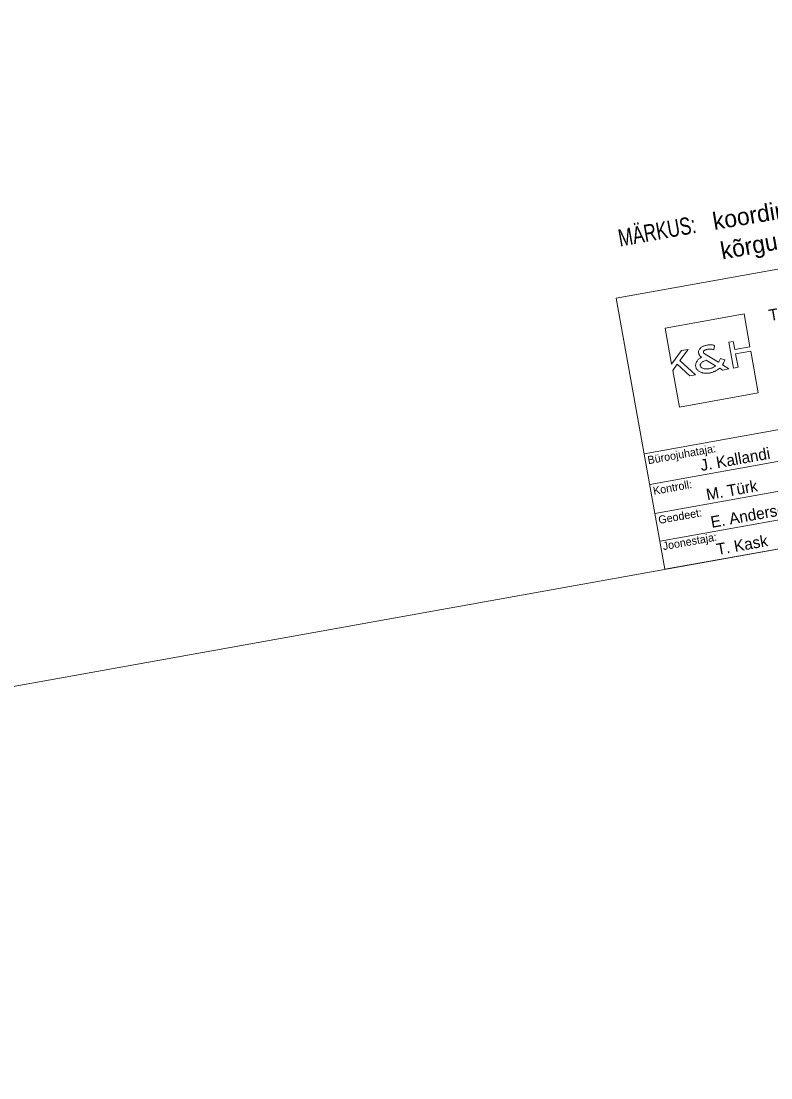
# Model space of a CAD drawing. Extents: x 641063 to 641519, y 6456540 to 6457208.
# Drawn here: x 641308.2 to 641373.7, y 6456582.9 to 6456675.1 of the extents above; entities that cross this region are included whole.
import ezdxf
from ezdxf.enums import TextEntityAlignment as Align

# ---------------------------------------------------------------- set-up
doc = ezdxf.new("R2010")
doc.units = 0
doc.header["$LTSCALE"] = 0.3
doc.layers.add('61', color=7, linetype='Continuous', lineweight=13)

msp = doc.modelspace()

# ---------------------------------------------------------------- linework, layer by layer
at = {"layer": '61'}
for p, q in [((641362.67, 6456637.37), (641450.26, 6456653.11)), ((641360.22, 6456650.96), (641364.47, 6456627.29)), ((641364.47, 6456627.29), (641452.08, 6456643.02)), ((641363.15, 6456634.69), (641399, 6456641.13)), ((641363.6, 6456632.17), (641399.46, 6456638.6)), ((641364.04, 6456629.75), (641399.89, 6456636.19))]:
    msp.add_line(p, q, dxfattribs=at)
for points in [[(641093.55, 6456715.2), (641428.31, 6456775.34), (641452.08, 6456643.02), (641117.32, 6456582.88)], [(641367.72, 6456648.93), (641371.38, 6456649.58), (641371.89, 6456646.71), (641370.57, 6456646.48), (641370.44, 6456647.19), (641370.04, 6456647.12), (641370.45, 6456644.86), (641370.85, 6456644.93), (641370.64, 6456646.09), (641371.96, 6456646.33), (641372.62, 6456642.69), (641365.73, 6456641.45), (641365.15, 6456644.64), (641365.53, 6456645.19), (641366.64, 6456644.17), (641367.14, 6456644.27), (641365.78, 6456645.51), (641366.49, 6456646.47), (641365.93, 6456646.38), (641365.05, 6456645.21), (641364.49, 6456648.34)], [(641368.89, 6456645.05), (641368.08, 6456645.55), (641368.01, 6456645.51), (641367.94, 6456645.49), (641367.88, 6456645.46), (641367.82, 6456645.43), (641367.78, 6456645.41), (641367.73, 6456645.37), (641367.67, 6456645.33), (641367.62, 6456645.28), (641367.59, 6456645.22), (641367.56, 6456645.17), (641367.56, 6456645.12), (641367.57, 6456645.07), (641367.56, 6456645.06), (641367.56, 6456645.05), (641367.56, 6456645.03), (641367.58, 6456644.97), (641367.62, 6456644.93), (641367.68, 6456644.87), (641367.75, 6456644.85), (641367.83, 6456644.81), (641367.89, 6456644.8), (641367.95, 6456644.79), (641368, 6456644.78), (641368.07, 6456644.78), (641368.14, 6456644.78), (641368.2, 6456644.79), (641368.26, 6456644.78), (641368.32, 6456644.8), (641368.4, 6456644.81), (641368.48, 6456644.84), (641368.55, 6456644.86), (641368.63, 6456644.89), (641368.7, 6456644.92), (641368.76, 6456644.97), (641368.82, 6456644.99)]]:
    msp.add_lwpolyline(points, close=True, dxfattribs=at)
for points in [[(641452.08, 6456643.02), (641447.83, 6456666.69), (641360.22, 6456650.96)], [(641368.22, 6456646.51), (641368.35, 6456646.52), (641368.43, 6456646.52), (641368.49, 6456646.51), (641368.55, 6456646.51), (641368.61, 6456646.49), (641368.68, 6456646.49), (641368.74, 6456646.46), (641368.81, 6456646.84), (641368.75, 6456646.85), (641368.69, 6456646.86), (641368.62, 6456646.87), (641368.56, 6456646.87), (641368.5, 6456646.88), (641368.44, 6456646.87), (641368.37, 6456646.88), (641368.31, 6456646.87), (641368.25, 6456646.87), (641368.19, 6456646.85), (641368.12, 6456646.85), (641368.05, 6456646.83), (641368, 6456646.82), (641367.93, 6456646.8), (641367.87, 6456646.77), (641367.81, 6456646.76), (641367.75, 6456646.74), (641367.69, 6456646.7), (641367.64, 6456646.67), (641367.59, 6456646.62), (641367.54, 6456646.57), (641367.48, 6456646.52), (641367.46, 6456646.46), (641367.42, 6456646.39), (641367.41, 6456646.34), (641367.4, 6456646.27), (641367.4, 6456646.21), (641367.42, 6456646.13), (641367.44, 6456646.06), (641367.48, 6456645.99), (641367.53, 6456645.91), (641367.6, 6456645.86), (641367.67, 6456645.78), (641367.61, 6456645.77), (641367.56, 6456645.72), (641367.5, 6456645.7), (641367.44, 6456645.66), (641367.39, 6456645.61), (641367.35, 6456645.57), (641367.3, 6456645.52), (641367.28, 6456645.47), (641367.24, 6456645.41), (641367.2, 6456645.35), (641367.19, 6456645.3), (641367.17, 6456645.24), (641367.16, 6456645.18), (641367.15, 6456645.12), (641367.15, 6456645.06), (641367.16, 6456645), (641367.18, 6456644.94), (641367.19, 6456644.88), (641367.21, 6456644.83), (641367.23, 6456644.78), (641367.26, 6456644.74), (641367.31, 6456644.7), (641367.34, 6456644.66), (641367.38, 6456644.62), (641367.43, 6456644.59), (641367.48, 6456644.55), (641367.54, 6456644.52), (641367.61, 6456644.5), (641367.66, 6456644.47), (641367.71, 6456644.46), (641367.76, 6456644.44), (641367.83, 6456644.42), (641367.88, 6456644.42), (641367.94, 6456644.41), (641368, 6456644.4), (641368.06, 6456644.4), (641368.12, 6456644.4), (641368.18, 6456644.41), (641368.24, 6456644.4), (641368.3, 6456644.42), (641368.37, 6456644.42), (641368.41, 6456644.44), (641368.48, 6456644.45), (641368.54, 6456644.47), (641368.59, 6456644.48), (641368.64, 6456644.5), (641368.7, 6456644.53), (641368.75, 6456644.55), (641368.82, 6456644.57), (641368.88, 6456644.6), (641368.93, 6456644.63), (641368.99, 6456644.67), (641369.05, 6456644.7), (641369.11, 6456644.75), (641369.18, 6456644.79), (641369.25, 6456644.85), (641369.5, 6456644.68), (641370.06, 6456644.78)], [(641370.06, 6456644.78), (641369.49, 6456645.14), (641369.53, 6456645.2), (641369.57, 6456645.28), (641369.61, 6456645.34), (641369.64, 6456645.42), (641369.68, 6456645.49), (641369.71, 6456645.57), (641369.32, 6456645.68), (641369.3, 6456645.64), (641369.27, 6456645.58), (641369.24, 6456645.52), (641369.21, 6456645.45), (641369.18, 6456645.41), (641369.15, 6456645.36), (641367.97, 6456646.06), (641367.91, 6456646.12), (641367.85, 6456646.17), (641367.83, 6456646.23), (641367.84, 6456646.28), (641367.85, 6456646.32), (641367.87, 6456646.36), (641367.92, 6456646.4), (641367.96, 6456646.43), (641368.03, 6456646.46), (641368.08, 6456646.48), (641368.15, 6456646.49), (641368.22, 6456646.51)]]:
    msp.add_lwpolyline(points, dxfattribs=at)

# ---------------------------------------------------------------- texts
for s, height, rotation, p in [('koordinaadid on L EST97 süsteemis', 1.5, 9.442, (641368.77, 6456656.91)), ('kõrgused on Balti kõrgussüsteemis', 1.5, 10.295, (641369.47, 6456654.33)), ('Büroojuhataja:', 0.7, 10.184, (641363.02, 6456636.46)), ('J. Kallandi', 1, 10.184, (641367.65, 6456635.86)), ('Kontroll:', 0.7, 10.184, (641363.5, 6456633.78)), ('M. Türk', 1, 10.184, (641368.17, 6456633.31)), ('E. Anderson', 1, 10.184, (641368.56, 6456630.9)), ('Geodeet:', 0.7, 10.184, (641363.96, 6456631.24)), ('Joonestaja:', 0.7, 10.184, (641364.34, 6456628.95)), ('T. Kask', 1, 10.184, (641369.06, 6456628.52))]:
    msp.add_text(s, height=height, rotation=rotation, dxfattribs=at).set_placement(p)
at = {"layer": '61', "width": 0.75}
msp.add_text('MÄRKUS:', height=1.5, rotation=10.295, dxfattribs=at).set_placement((641360.54, 6456655.45))
at = {"layer": '61'}
msp.add_text('Turu 45D, 51013 Tartu', height=1, rotation=10.184, dxfattribs=at).set_placement((641380.297, 6456650.153), align=Align.CENTER)

doc.saveas('drawing.dxf')
